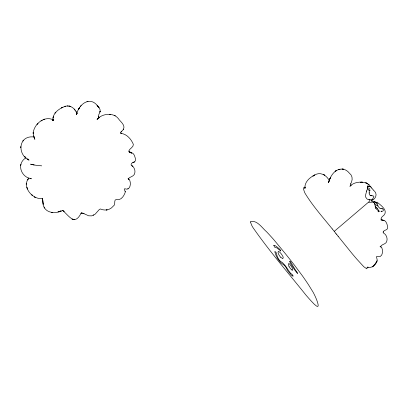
<?xml version="1.0" encoding="UTF-8"?>
<svg xmlns="http://www.w3.org/2000/svg" width="408" height="408" viewBox="0 0 408 408"><rect width="100%" height="100%" fill="white"/><g stroke="black" fill="none" stroke-linecap="round" stroke-linejoin="round"><path stroke-width="0.61" d="M34.303 137.032C18.742 134.701 16.539 154.132 29.055 160.171L27.861 159.003L28.019 159.227M20.767 147.268L20.762 147.686L20.772 146.462M33.181 132.677L33.456 135.344L34.843 139.306L34.257 137.639L34.502 138.547M33.186 132.335L33.175 133.482C33.609 124.394 44.355 115.24 53.346 119.896L52.663 119.738L53.117 119.835M350.554 183.835L350.855 185.064M28.948 177.908C21.313 186.492 32.533 200.114 42.667 198.528L42.197 198.252L42.59 198.691L42.264 198.212L42.871 201.312L42.478 198.676M367.618 186.976L367.634 186.772A3.953 1.163 51.2 0 1 367.771 186.512L368.368 186.369M370.107 186.42L369.072 184.829M369.163 192.663L369.281 190.924M27.627 159.1L27.652 158.758M367.965 185.273L368.164 184.125M26.199 184.334L26.285 183.34L26.26 183.6M369.311 190.572L369.357 190.204M367.909 185.859L367.664 187.456M367.169 267.046L366.95 268.632A5.375 1.224 53.8 0 1 366.746 268.78L363.803 266.74L356.893 259.213A108.253 24.613 53.8 0 1 351.925 253.363L338.604 236.849M34.43 138.134L34.471 137.399M367.634 267.276L368.108 267.148L367.481 267.317C372.275 268.52 375.931 264.517 377.247 260.238C376.783 256.346 374.626 255.949 380.236 256.51C383.377 255.005 383.209 247.666 380.572 246.534C381.582 244.061 386.412 244.407 386.82 241.011C387.493 238.802 386.779 236.349 385.392 234.564C384.754 233.6 382.73 233.203 383.245 231.78C384.112 229.796 387.462 230.362 387.6 227.914C387.615 225.655 386.922 223.355 385.637 221.498C384.555 219.973 382.423 220.958 381.449 219.846C380.113 217.882 382.786 216.245 383.989 215.149C388.36 210.268 380.419 204.913 376.961 202.082M26.015 157.753C16.091 163.69 21.022 177.414 31.421 178.796L30.518 178.403M369.5 189.312L369.755 188.18M305.225 186.966L304.858 188.618C304.373 182.065 309.483 177.572 314.864 174.945C320.53 171.452 326.839 175.476 329.384 180.821M367.496 188.272L367.435 188.557M383.143 232.213L383.24 231.805M350.554 184.074C352.757 180.382 353.027 175.899 349.304 173.074C347.31 170.585 344.327 168.728 341.042 169.091C333.974 169.58 330.337 176.725 328.338 182.641L328.858 181.397L328.399 182.187L329.491 181.116M20.563 165.515L20.941 164.235M367.124 189.715L366.833 190.618M374.223 190.816C377.415 193.555 376.232 198.298 372.652 200.027M366.583 191.311L365.359 195.932A3.402 3.269 -83.4 0 0 365.675 197.125L367.067 199.012A2.101 1.964 86.6 0 0 367.44 199.231L369.847 199.742M369.847 199.742A1.147 0.637 -24.7 0 1 369.964 199.935L369.862 200.435A5.202 2.81 -27.6 0 1 369.403 201.108L368.858 202.322L373.249 202.128A2.346 2.096 12.1 0 1 373.794 202.363L374.972 204.01M120.63 133.207C120.146 132.284 122.777 130.591 123.522 129.178C125.628 124.909 120.064 121.477 118.152 118.361C113.138 112.236 102.275 113.572 97.379 119.034L99.323 117.637L98.94 117.535L99.47 117.657L99.078 117.642C96.88 115.291 101.352 112.154 99.96 109.334C98.287 106.366 96.002 103.397 92.825 101.949C84.543 99.047 78.152 107.61 76.281 114.668L76.995 113.633L76.781 113.817M123.573 129.096L123.318 129.499M27.999 179.28L27.586 179.928L28.305 178.811M371.948 195.779C378.119 195.738 366.884 202.174 373.815 201.501A4.6 4.575 43.6 0 1 374.432 201.649A4.906 4.896 57.1 0 1 375.238 201.996M97.211 119.263L97.048 119.483L97.691 118.631M80.58 106.197L80.264 106.605L81.09 105.55M23.409 140.454L22.894 141.02L23.669 140.168M37.001 124.593L38.031 123.476M120.793 132.274L121.635 131.386M52.703 120.176L53.305 119.58L52.805 120.365L53.152 119.794M368.781 201.955L334.239 231.377M350.65 185.63L349.896 186.288C354.139 181.677 362.166 181.091 367.567 183.656L365.843 182.764L367.567 183.656M134.431 161.93L133.003 162.532L134.722 161.741L135.43 160.589L135.318 158.217L134.354 155.208L132.835 153.214L129.769 152.561L131.325 152.745L130.208 152.653M41.029 120.916L42.192 120.187M43.192 203.47L42.769 200.634C42.274 212.594 53.657 214.812 62.684 210.554L62.281 210.569L63.184 210.681L62.812 210.548C69.793 216.776 74.781 225.813 81.151 213.053L80.993 213.287L81.916 212.986L84.033 213.705L82.783 213.154L88.674 215.801L91.662 215.868L95.135 214.195L99.348 209.457L100.383 208.983C104.744 210.967 110.073 210.135 113.123 206.269C116.27 204.893 113.184 199.379 116.484 199.492C120.875 200.843 123.823 196.141 125.113 192.653C126.108 191.184 123.094 189.327 124.715 188.726C131.147 191.429 131.626 180.795 128.393 178.531C130.356 176.567 134.426 176.399 134.803 172.895C135.237 171.054 134.676 169.111 133.722 167.525C133.431 166.694 130.835 165 132.829 166.459L131.911 165.77M93.855 215.016L93.304 215.296M134.048 162.124L133.003 162.532M133.059 162.517C131.606 162.782 130.065 164.98 131.988 165.821M282.826 258.351L282.907 258.31A10.083 2.285 54 0 0 283.188 257.621L283.106 257.03A2.764 0.627 54 0 0 282.785 256.28L282.382 255.576A5.391 1.224 54 0 0 281.464 254.189L281.061 253.643A3.147 0.714 54 0 0 280.148 252.598L279.806 252.277A5.906 1.336 54 0 0 278.69 251.471L278.536 251.399A2.983 0.678 54 0 0 278.297 251.399L278.149 251.726A19.686 4.463 54 0 0 278.139 252.812L278.292 253.521A3.152 0.714 54 0 0 278.598 254.22L278.725 254.464A4.697 1.066 54 0 0 279.424 255.627L279.965 256.403A1.846 0.418 54 0 0 280.444 256.964L280.76 257.269M34.165 137.358L34.573 137.175M350.962 185.467L351.247 185.359M371.576 200.114L372.973 199.894M65.362 106.269C59.282 108.436 52.28 113.093 52.882 120.467L53.015 119.575L52.775 120.661L53.382 119.743L52.683 119.921M65.754 106.172L64.841 106.401C69.528 104.723 74.327 107.783 76.296 112.073L76.067 111.751L77.255 113.144M128.127 188.802L127.73 188.884M374.105 201.909L373.713 202.603M368.944 199.68L372.208 200.027M67.269 105.983L68.024 105.983M109.354 114.49L110.588 114.495M304.424 187.389L305.306 187.527M379.904 211.171L378.894 211.114M381.75 211.273L382.811 211.145L383.26 210.615A1.341 0.862 63.6 0 0 383.102 209.523M288.915 263.685L289.308 263.838A1.448 0.326 54 0 1 289.583 264.078C290.894 265.807 293.072 268.036 292.51 270.305A2.152 0.49 54 0 1 292.363 270.28L291.827 269.918M381.47 211.257L381.011 211.232M41.708 165.847L35.608 165.22L30.559 164.164L34.129 165.046M120.656 133.222L121.564 133.498L121.079 133.426C126.771 133.977 131.381 139.352 133.355 144.376C133.829 147.696 127.184 149.486 129.305 152.164M131.391 152.832L131.713 152.883L129.193 152.419M130.382 152.694L129.428 152.296M131.504 152.852L131.861 152.98L128.653 151.215M374.825 201.991L375.09 202.077M370.964 195.626L370.678 195.529M369.566 186.553L370.184 186.818M368.195 184.13L368.812 184.595M380.083 208.269L379.874 208.182A1.943 1.306 54.8 0 1 379.588 208.019L378.201 206.637A1.459 0.969 54 0 1 377.981 206.203L377.584 204.587A3.259 2.443 32.8 0 0 377.242 203.842M380.807 219.881L384.132 220.646L381.179 219.121M382.286 208.636L382.464 208.733A1.571 0.923 64.7 0 1 382.709 208.901A1.209 0.678 62.9 0 1 383.112 209.518M35.358 197.406L34.44 196.947L34.787 197.12M376.426 202.654L376.849 202.868M370.301 195.371L369.643 194.902A1.479 1.27 73.7 0 1 369.317 194.351L369.153 193.096M128.648 179.092L128.933 179.25L128.046 178.74M77.138 113.138L77.418 113.297M324.319 174.981L324.819 175.287L323.355 174.405M376.681 205.178L376.038 204.755A4.513 1.173 39.5 0 1 374.983 203.964L374.269 203.327M128.52 179.005L128.826 179.214L128.153 178.709L128.347 178.882M380.037 246.289L381.067 247.013L380.455 246.549M370.77 187.221L371.158 187.558M376.594 207.647L377.476 208.554M369.459 190.643L369.041 190.24M371.805 188.19L372.433 188.879A1.887 0.286 49.7 0 1 372.968 189.521M368.995 190.194L367.817 188.18M335.728 233.233L335.611 233.09A2.836 0.643 53.8 0 1 335.437 232.871L335.412 232.835A3.142 0.714 53.8 0 0 335.228 232.601L334.433 231.617M332.423 229.148L332.418 229.143A3.223 0.734 53.8 0 1 332.255 228.939L332.255 228.939M376.048 208.707L378.65 211.079A3.259 2.744 57.2 0 0 378.894 211.099M332.647 229.418L334.132 231.239M335.753 233.264L336.355 234.019M336.773 234.544L337.987 236.069M338.518 236.747L338.023 236.115M336.666 234.411L336.437 234.115M332.204 228.868C322.85 217.214 312.768 206.03 305.016 193.219A8.859 2.014 53.8 0 1 304.49 192.112L303.552 189.225A12.419 2.825 53.8 0 1 303.496 188.379A13.204 3.004 53.8 0 1 303.516 188.226L303.532 188.144A14.351 3.264 53.8 0 1 304.429 187.394M75.067 110.313L74.174 109.094M373.101 189.72L373.708 190.796M375.824 208.417L375.222 205.188M377.237 203.842L376.513 202.929A3.284 2.382 32.3 0 0 376.207 202.654L375.6 202.205A5.615 5.564 10.1 0 0 375.243 201.986M44.105 206.989L44.62 208.044M288.991 266.327L289.206 266.771A1.652 0.372 54 0 0 289.476 267.23L289.858 267.775A4.279 0.969 54 0 0 291.812 269.892M33.624 135.961L34.078 137.297M43.075 202.791L43.376 204.515M125.144 191.337L125.195 191.719M366.675 190.684A13.229 4.539 -62.7 0 1 366.425 191.357M367.552 188.511A14.142 7.676 -55.9 0 1 367.251 189.684M368.047 187.17A19.156 7.334 -63.7 0 1 367.889 188.006M368.261 184.385A6.956 1.061 -75.7 0 1 368.266 184.895M368.796 184.518A3.198 0.801 46.4 0 1 369.072 184.763M370.061 186.517A7.069 1.693 -56.9 0 1 370.974 186.15M369.908 190.755A9.792 3.953 84.6 0 1 370.01 189.939M369.148 190.786A11.057 4.391 84.1 0 1 369.184 190.429M369.225 193.117A7.63 4.009 82.7 0 1 369.235 192.693M370.678 195.6A3.993 2.938 57.2 0 1 370.291 195.447M371.729 195.621A4.488 2.667 43.8 0 1 370.933 195.427M371.948 195.774A3.784 2.545 53.7 0 1 371.785 195.769M367.297 187.68A7.176 2.173 53 0 1 367.379 186.686M368.307 186.232A24.669 7.721 63.3 0 1 368.72 186.216M368.771 186.349A25.602 7.67 59.3 0 1 369.531 186.481M371.132 187.486A4.728 1.132 50.9 0 1 371.795 188.129M374.264 202.118A12.755 2.989 56.6 0 1 374.36 201.756M374.294 201.679A9.94 1.744 40.6 0 1 374.452 201.654M375.625 202.516A9.619 1.275 34.2 0 1 376.997 203.179M378.078 206.03A6.135 1.117 37.5 0 1 376.742 205.27M375.069 206.683A6.503 4.478 50.2 0 1 376.538 207.733M377.4 208.631A5.105 4.743 60.5 0 1 378.405 210.191L378.537 210.584A2.004 1.938 60.3 0 1 378.522 211.191M381.577 211.186A10.766 2.295 14.1 0 1 381.301 211.171M377.951 211.732A12.383 1.3 -0.9 0 1 378.787 211.757M376.074 208.677A4.672 4.034 62.9 0 1 375.85 208.391M374.687 204.168A8.792 6.717 -68.6 0 1 374.875 205.311M380.093 208.35A3.437 2.167 50.8 0 0 380.725 208.488A4.315 2.494 44.9 0 0 381.001 208.463L381.485 208.452A4.927 3.361 85.7 0 1 381.73 208.468M381.725 208.427A3.524 2.366 79.4 0 1 382.291 208.544M282.8 258.31A7.405 1.678 54 0 1 280.75 257.244M289.032 266.358A7.823 1.775 54 0 1 288.93 263.706M250.369 221.886L251.848 225.593A12.643 2.866 54 0 0 253.031 227.659C269.336 251.114 288.114 272.748 305.923 295.05A62.506 14.163 54 0 0 310.85 300.64L314.038 303.996A7.757 1.76 54 0 0 314.854 304.72C319.984 309.473 317.954 303.43 316.873 300.41A16.585 3.759 54 0 0 316.552 299.523L315.629 297.35A49.664 11.256 54 0 0 314.94 295.836L313.823 293.546A16.968 3.845 54 0 0 313.094 292.194L308.621 284.947A70.4 15.953 54 0 0 306.143 281.214L304.19 278.368A51.617 11.694 54 0 0 302.216 275.568L295.081 266.011A141.53 32.069 54 0 0 291.414 261.288L289.588 258.968A184.799 41.876 54 0 0 285.314 253.613L274.207 240.169A51.908 11.761 54 0 0 272.264 237.951L269.132 234.503A86.394 19.579 54 0 0 266.551 231.759C262.334 228.245 256.724 219.259 250.369 221.886M273.814 245.29L274.538 246.932A1.499 0.342 54 0 0 274.88 247.319L276.711 247.829A13.959 3.162 54 0 1 277.501 248.385L277.608 248.467A9.124 2.066 54 0 1 278.123 248.895L280.811 251.068L280.281 249.905A2.509 0.571 54 0 0 279.806 249.293L276.874 246.82A29.131 6.599 54 0 0 276.196 246.34A31.62 7.166 54 0 0 275.16 245.682L273.814 245.29M289.782 261.227L289.802 261.533A4.6 1.04 54 0 0 289.986 262.166A4.075 0.923 54 0 0 290.19 262.64L290.873 263.94A23.154 5.248 54 0 0 291.389 264.853L294.199 269.209A58.563 13.27 54 0 0 295.055 270.407L297.509 273.538L297.539 273.258A1.958 0.444 54 0 0 297.192 272.488L295.29 269.729A11.154 2.53 54 0 1 294.826 269.056L290.578 261.763A1.821 0.413 54 0 0 290.241 261.411L289.782 261.227M53.387 116.499L53.132 118.004L53.387 116.499M100.103 111.343L99.97 111.965L100.103 111.343M274.966 251.736L274.941 251.807A5.472 1.239 54 0 0 274.941 252.251L275.839 254.903A49.847 11.296 54 0 0 276.155 255.673L277.384 258.208A4.1 0.928 54 0 0 277.828 258.907L279.215 260.783A19.089 4.325 54 0 0 279.74 261.446L280.418 262.247A3.244 0.734 54 0 0 280.934 262.778L284.35 265.327L285.452 266.638A3.529 0.801 54 0 1 285.763 267.107L287.966 271.024A2.438 0.551 54 0 0 288.272 271.478L291.419 275.16A16.769 3.8 54 0 0 292.006 275.609L293.087 276.221L292.883 275.461A1.341 0.306 54 0 0 292.368 274.737L291.526 273.972A5.11 1.158 54 0 0 291.317 273.834L291.037 273.676A3.453 0.78 54 0 1 290.659 273.401L287.9 269.535A4.065 0.918 54 0 0 287.625 269.04L285.931 266.546A15.53 3.519 54 0 0 285.177 265.562L282.678 262.829A24.485 5.549 54 0 0 282.3 262.533L280.622 261.431A4.202 0.954 54 0 1 280.133 260.982L279.368 260.125A2.152 0.49 54 0 1 278.985 259.605L278.118 258.167A9.812 2.224 54 0 1 277.782 257.509L277.471 256.867A7.497 1.698 54 0 1 277.134 256.046L276.894 255.296A11.327 2.565 54 0 1 276.787 254.801L276.619 253.368L275.981 252.384A3.055 0.694 54 0 0 275.691 252.042L274.966 251.736M330.495 177.516L329.251 180.361L330.495 177.516M377.028 260.962L376.63 261.849L377.028 260.962M78.958 108.701L78.489 109.558L79.417 107.87L78.958 108.701M376.686 261.737L375.686 263.42L376.686 261.737M375.768 263.313L372.504 266.858L375.768 263.313M55.457 112.572L54.988 113.082L55.845 112.159L55.457 112.572M335.488 171.151L335.116 171.406L336.355 170.57L335.488 171.151M314.502 175.149L312.926 176.083L314.864 174.945L314.502 175.149M62.337 107.493L61.542 107.936L62.847 107.207L62.337 107.493M44.441 119.182L43.386 119.59L44.441 119.182M61.022 210.936L59.486 211.426L61.022 210.936M59.854 211.308L58.104 211.823L59.854 211.308M338.997 169.473L338.65 169.56L340.012 169.223L338.997 169.473M87.475 101.638L86.986 101.745L87.985 101.531L87.475 101.638M106.417 210.018L106.998 209.947L106.417 210.018M81.865 212.956L81.575 212.976L81.865 212.956M362.406 182.167L360.58 182.218L362.406 182.167M74.2 219.606L73.608 219.606L74.2 219.606M52.76 212.558L51.515 212.476L52.76 212.558M343.051 169.182L342.057 169.075L343.633 169.249L343.051 169.182M70.069 106.299L69.064 106.085L70.069 106.299M72.088 219.137L72.481 219.331L72.088 219.137M115.061 115.729L114.505 115.423L115.061 115.729M64.082 211.273L63.75 211.038L64.082 211.273M32.686 195.687L31.88 194.922L32.686 195.687M25.719 157.59L24.638 156.499L25.719 157.59M97.716 106.044L97.022 105.213L99.093 107.799L97.716 106.044M27.576 188.95L26.938 187.644L27.576 188.95M98.42 116.846L98.41 116.387L98.42 116.846"/></g></svg>
